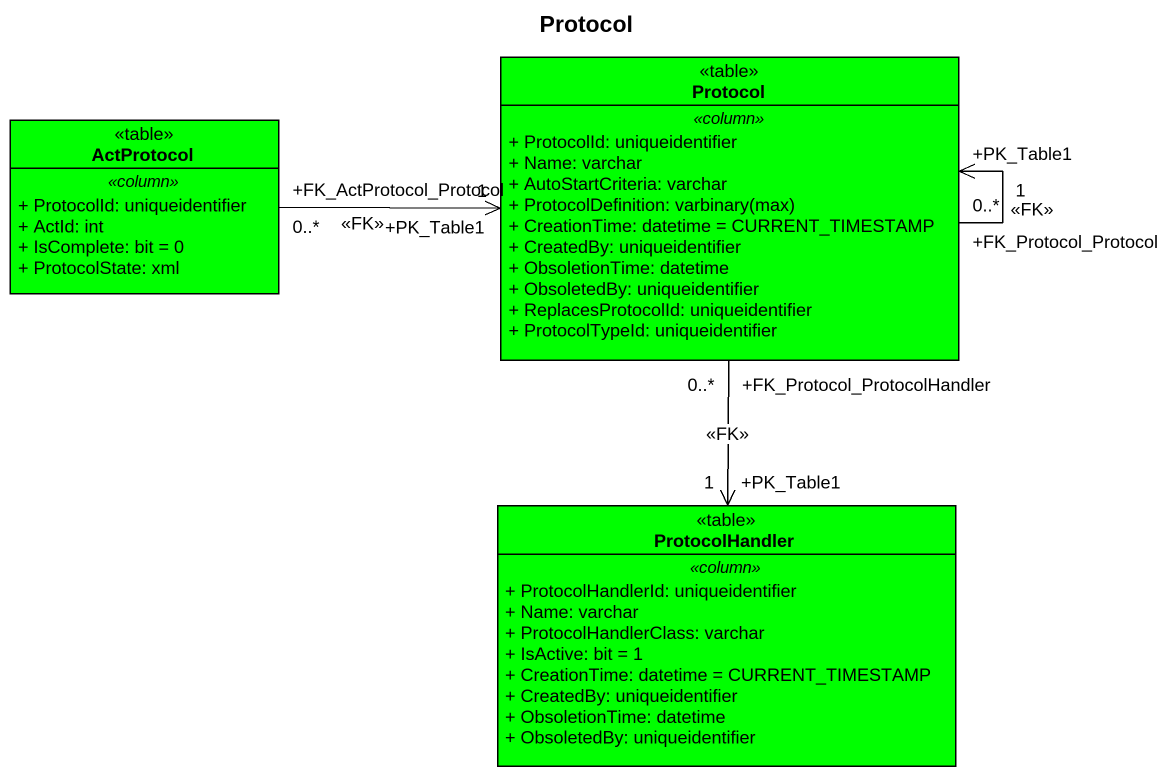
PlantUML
@startuml
title Protocol
hide circle
hide empty members
skinparam classAttributeIconSize 0
class "Protocol" as Protocol_ <<table>> #00FF00 {
  .. <<column>> ..
  + ProtocolId: uniqueidentifier
  + Name: varchar
  + AutoStartCriteria: varchar
  {field} + ProtocolDefinition: varbinary(max)
  + CreationTime: datetime = CURRENT_TIMESTAMP
  + CreatedBy: uniqueidentifier
  + ObsoletionTime: datetime
  + ObsoletedBy: uniqueidentifier
  + ReplacesProtocolId: uniqueidentifier
  + ProtocolTypeId: uniqueidentifier
}
class ActProtocol <<table>> #00FF00 {
  .. <<column>> ..
  + ProtocolId: uniqueidentifier
  + ActId: int
  + IsComplete: bit = 0
  + ProtocolState: xml
}
class ProtocolHandler <<table>> #00FF00 {
  .. <<column>> ..
  + ProtocolHandlerId: uniqueidentifier
  + Name: varchar
  + ProtocolHandlerClass: varchar
  + IsActive: bit = 1
  + CreationTime: datetime = CURRENT_TIMESTAMP
  + CreatedBy: uniqueidentifier
  + ObsoletionTime: datetime
  + ObsoletedBy: uniqueidentifier
}
Protocol_ "+FK_Protocol_Protocol\n0..*" --> "+PK_Table1\n1" Protocol_ : <<FK>>
Protocol_ "+FK_Protocol_ProtocolHandler\n0..*" --> "+PK_Table1\n1" ProtocolHandler : <<FK>>
ActProtocol "+FK_ActProtocol_Protocol\n0..*" -right-> "+PK_Table1\n1" Protocol_ : <<FK>>
@enduml
